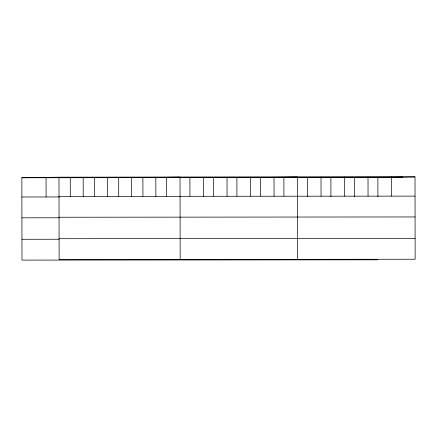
<?xml version="1.0" encoding="UTF-8"?>
<svg xmlns="http://www.w3.org/2000/svg" width="437" height="437" viewBox="0 0 437 437"><rect width="100%" height="100%" fill="white"/><g stroke="black" fill="none" stroke-linecap="round" stroke-linejoin="round"><path stroke-width="0.66" d="M378.021 259.807L21.992 260.108L21.85 177.761L58.979 177.193L415.008 176.892L415.15 259.239L59.126 259.54L58.979 177.193M21.85 177.761L377.874 177.46L415.008 176.892M46.726 177.378L402.756 177.078M34.102 177.569L390.126 177.269M59.017 196.421L415.041 196.12M21.883 196.989L59.541 196.956M59.05 217.249L415.074 216.949M21.921 217.817L58.908 217.784M59.088 238.711L415.112 238.411M21.959 239.279L58.946 239.247M391.508 176.914L391.541 196.142M377.874 177.46L377.907 196.688M368.009 176.93L368.047 196.158M354.38 177.477L354.412 196.705M344.514 176.952L344.547 196.18M330.88 177.498L330.913 196.726M321.015 176.974L321.048 196.197M307.38 177.52L307.413 196.743M297.663 259.343L297.521 176.99L260.386 177.559L260.419 196.12M283.886 177.537L283.919 196.104M274.021 177.012L274.054 196.24M250.521 177.029L250.554 196.257M236.887 177.575L236.92 196.142M227.027 177.051L227.06 196.279M213.393 177.597L213.425 196.164M203.527 177.072L203.56 196.3M189.893 177.619L189.926 196.18M180.175 259.441L180.028 177.089L142.899 177.657L142.932 196.218M166.399 177.635L166.426 196.202M155.818 177.111L155.856 196.339M131.608 177.132L131.646 196.36M118.689 177.679L118.722 196.24M107.398 177.149L107.436 196.377M94.479 177.695L94.512 196.262M83.188 177.171L83.227 196.399M70.27 177.717L70.302 196.284M46.06 177.739L46.093 196.967"/></g></svg>
